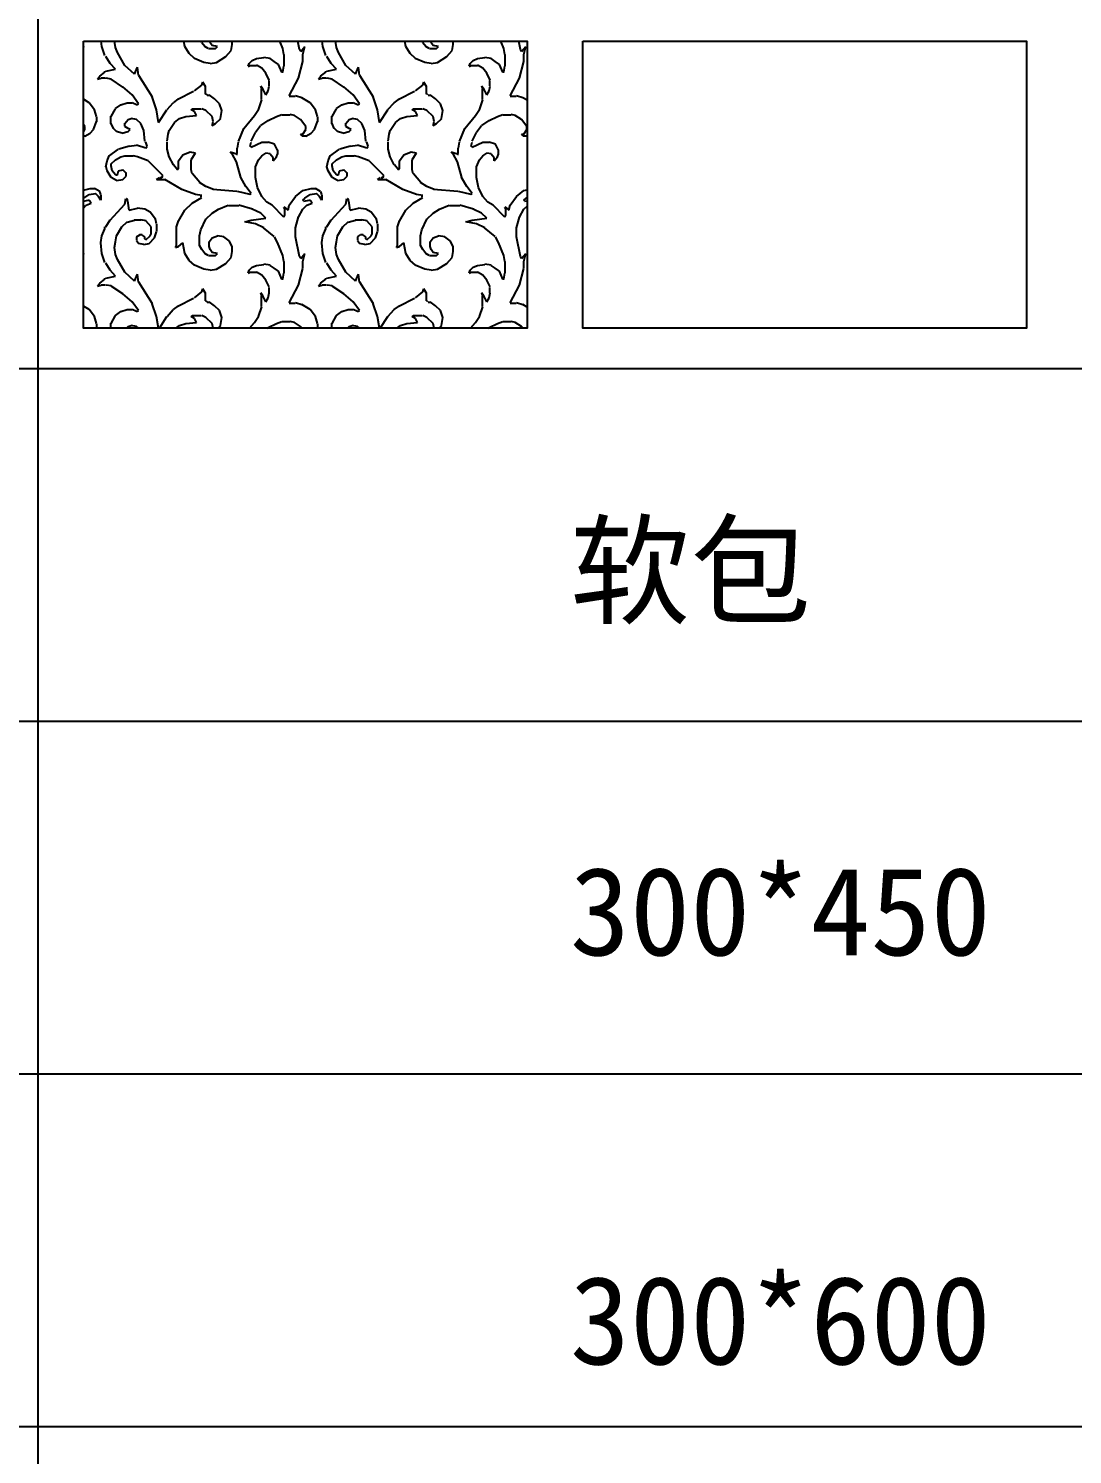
# Model space of a CAD drawing. Header units: millimetres. Extents: x -108685 to 756730, y -311791 to -113.
# Drawn here: x -41428 to -39066, y -246313 to -243086 of the extents above; entities that cross this region are included whole.
import ezdxf

# ---------------------------------------------------------------- set-up
doc = ezdxf.new("R2010")
doc.units = ezdxf.units.MM
doc.layers.add('JJ4-【节点填充】Hatch', color=250, linetype='Continuous')
doc.layers.add('XX9-【标注引线】Dim', color=44, linetype='Continuous')
doc.styles.add('黑体', font='simhei.ttf')

msp = doc.modelspace()

# ---------------------------------------------------------------- hatches: boundary and pattern name
at = {"layer": 'JJ4-【节点填充】Hatch'}
h = msp.add_hatch(dxfattribs=at)
h.set_pattern_fill('YPSGT-壁纸3', color=256, scale=500, pattern_type=2)
h.set_pattern_definition([(36.83393, (-57267.944, -102753.95), (1999.999993, 1404.41177), [14.874, -3108.656]), (54.54754, (-57272.7, -102760.63), (500, 936.27451), [8.2098, -1715.8472]), (17.3327, (-57272.7, -102760.63), (1000, 468.13726), [7.4826, -1563.871]), (0, (-57264.7, -102757.7), (0, 468.1373), [9.804, -490.196]), (90, (-57256.04, -102745.03), (-500, 3e-14), [2.2292, -465.908]), (65.40448, (-57263.18, -102646.944), (499.999992, 936.274513), [17.1617, -3586.7906]), (81.324697, (-57265.56, -102662.55), (499.999993, 2808.82353), [15.7852, -3299.1012]), (95.54584, (-57263.182, -102687.07), (-499.999991, 4681.372551), [24.6368, -5149.09]), (109.5968, (-57256.04, -102707.13), (-500, 936.27451), [21.2966, -1469.4657]), (90, (-57256.04, -102631.34), (-500, 3e-14), [4.4585, -463.6788]), (79.90648, (-57710.8, -102575.61), (499.99997, 2340.68628), [13.5856, -2839.3935]), (46.93755, (-57744.135, -102611.277), (3000, 3276.960782), [48.819, -5077.1695]), (58.60338, (-57753.66, -102626.88), (1499.999992, 2340.686278), [18.2813, -3820.7904]), (121.39662, (-57744.135, -102724.97), (-1499.999997, 2340.686276), [18.2813, -3820.7904]), (131.670756, (-57732.23, -102738.34), (-499.999997, 468.13726), [17.906, -3742.3453]), (11.753334, (-57753.66, -102742.8), (1999.999998, 468.137253), [21.8875, -4574.4817]), (169.39391, (-57741.75, -102760.635), (-1999.999997, 468.13727), [12.1117, -2531.3411]), (145.747997, (-57715.563, -102778.47), (-1999.999992, 1404.411774), [31.6857, -6622.3175]), (140.231282, (-57694.135, -102796.302), (-500.000012, 468.137237), [27.8788, -5826.6715]), (125.45246, (-57679.85, -102816.37), (-500, 468.13726), [24.6294, -1699.4276]), (25.08604, (-57684.61, -102818.6), (500, 468.13726), [5.2579, -1098.8945]), (154.91395, (-57684.61, -102818.6), (-500, 468.13724), [10.5157, -1093.6366]), (0, (-57705.86, -102814.07), (0, 468.1373), [11.0294, -488.9705]), (17.3327, (-57720.33, -102818.6), (1000, 468.13726), [14.9653, -1556.3884]), (36.83393, (-57732.23, -102827.51), (1999.999993, 1404.41177), [14.874, -3108.656]), (61.89638, (-57741.75, -102845.35), (499.99997, 468.13727), [20.2175, -1041.2013]), (90, (-57742.63, -102861.86), (-500, 3e-14), [17.1569, -450.9803]), (113.13339, (-57736.99, -102872.1), (-500, 936.27451), [12.1207, -2533.2303]), (136.885, (-57729.85, -102878.8), (-1e-05, -468.13724), [9.785, -675.1621]), (159.46858, (-57717.94, -102883.24), (-1500, 468.137263), [12.7122, -2656.8588]), (17.3327, (-57717.94, -102883.24), (1000, 468.13726), [14.9653, -1556.3884]), (43.115, (-57703.66, -102878.8), (1e-06, 468.13725), [6.5233, -678.4238]), (154.91395, (-57698.9, -102874.33), (-500, 468.13724), [5.2579, -1098.8945]), (148.02829, (-57703.66, -102872.1), (-500.00001, 468.13725), [8.4201, -1759.8021]), (90, (-57710.77, -102866.76), (-500, 3e-14), [6.1274, -462.0098]), (51.30363, (-57710.8, -102860.95), (1000, 1404.41176), [11.425, -2387.8331]), (17.3327, (-57703.66, -102852.03), (1000, 468.13726), [7.4826, -1563.871]), (169.39391, (-57684.61, -102852.03), (-1999.999997, 468.13727), [12.1117, -2531.3411]), (136.885, (-57675.1, -102860.95), (-1e-05, -468.13724), [13.0466, -671.9004]), (114.59552, (-57667.944, -102876.555), (-1000.000007, 2340.68627), [17.1617, -3586.7906]), (95.54584, (-57665.563, -102901.076), (-499.999991, 4681.372551), [24.6368, -5149.09]), (81.324697, (-57615.56, -102901.076), (499.999993, 2808.82353), [15.7852, -3299.1012]), (75.04991, (-57613.18, -102885.47), (499.99998, 1404.41177), [9.2293, -1928.9244]), (56.275333, (-57610.8, -102876.555), (1500.000002, 2340.686274), [21.4422, -4481.419]), (36.83393, (-57598.9, -102858.72), (1999.999993, 1404.41177), [14.874, -3108.656]), (17.3327, (-57586.99, -102849.8), (1000, 468.13726), [14.9653, -1556.3884]), (5.348865, (-57572.706, -102845.345), (4499.999998, 468.137257), [23.9137, -4997.9537]), (118.10362, (-57548.9, -102843.12), (-500, 468.13726), [10.1087, -1051.31]), (148.02829, (-57553.66, -102834.2), (-1000, 468.13726), [8.4201, -1759.8021]), (43.115, (-57560.8, -102829.74), (1e-06, 468.13725), [3.2617, -681.6854]), (0, (-57558.8, -102827.55), (0, 468.1373), [20.8333, -479.1666]), (154.91395, (-57527.47, -102831.97), (-500, 468.13724), [10.5157, -1093.6366]), (136.885, (-57513.18, -102845.35), (-1e-05, -468.13724), [19.5699, -665.3771]), (102.057876, (-57510.8, -102856.49), (-499.99998, 1872.549026), [11.3976, -2382.0961]), (75.04991, (-57513.18, -102865.41), (499.99998, 1404.41177), [9.2293, -1928.9244]), (31.97171, (-57513.18, -102865.41), (500, 468.13725), [8.4201, -1759.8021]), (43.115, (-57506.04, -102860.95), (1e-06, 468.13725), [16.3083, -668.6388]), (82.39553, (-57494.135, -102849.804), (499.999977, 3276.960787), [17.992, -3760.3355]), (106.970134, (-57491.754, -102831.97), (-499.999977, 1872.549026), [16.315, -3409.8304]), (136.885, (-57496.5, -102816.37), (-1e-05, -468.13724), [16.3083, -668.6388]), (143.16607, (-57508.42, -102805.22), (-500, 468.13725), [14.874, -3108.656]), (0, (-57524.5, -102796.9), (0, 468.1373), [4.902, -495.098]), (136.885, (-57525.1, -102796.3), (-1e-05, -468.13724), [3.2617, -681.6854]), (90, (-57528.17, -102794.46), (-500, 3e-14), [15.9314, -452.2058]), (122.65328, (-57527.47, -102778.47), (-499.99999, 936.274515), [13.2385, -2766.8356]), (70.4032, (-57536.99, -102774.01), (500, 936.2745), [7.0989, -1483.6635]), (38.747775, (-57553.66, -102787.386), (500.000003, 468.137255), [21.37, -4466.3342]), (26.535085, (-57589.373, -102805.22), (6500.0000047, 3276.9607786), [39.9194, -8343.144]), (36.83393, (-57601.28, -102814.14), (1999.999993, 1404.41177), [14.874, -3108.656]), (47.526445, (-57615.563, -102829.74), (499.999977, 468.137279), [21.1562, -4421.6438]), (56.684305, (-57634.61, -102858.72), (1500.0000006, 2340.6862734), [34.6792, -7247.9555]), (99.331305, (-57634.61, -102858.72), (-500.000034, 3276.960777), [29.3685, -6138.027]), (108.192318, (-57639.373, -102829.74), (-1500.00001, 4681.372545), [30.5047, -6375.49]), (122.257172, (-57648.897, -102800.76), (-5000, 7958.3333194), [57.9936, -12120.668]), (97.60447, (-57679.85, -102751.72), (-499.999996, 3276.960785), [17.992, -3760.3355]), (65.40448, (-57689.37, -102749.49), (499.999992, 936.274513), [17.1617, -3586.7906]), (136.885, (-57689.37, -102749.5), (-1e-05, -468.13724), [29.3549, -655.5921]), (119.90367, (-57710.8, -102729.426), (-499.999995, 936.274513), [33.4307, -6987.023]), (113.13339, (-57727.47, -102700.45), (-500.000014, 1404.41176), [12.1207, -2533.2303]), (98.675303, (-57732.23, -102689.3), (-499.999998, 2808.823528), [15.7852, -3299.1012]), (79.90648, (-57734.61, -102673.695), (499.99997, 2340.68628), [13.5856, -2839.3935]), (79.90648, (-57732.23, -102660.32), (499.99997, 2340.68628), [13.5856, -2839.3935]), (59.316452, (-57729.85, -102646.944), (1999.999992, 3276.96079), [23.3291, -4875.7883]), (43.115, (-57717.94, -102626.88), (1e-06, 468.13725), [16.3083, -668.6388]), (14.97636, (-57706.04, -102615.735), (1999.999994, 468.13727), [17.2527, -3605.8137]), (0, (-57689.93, -102610.63), (0, 468.1373), [15.9314, -484.0686]), (169.39391, (-57663.18, -102613.51), (-1999.999997, 468.13727), [12.1117, -2531.3411]), (131.670756, (-57651.28, -102626.88), (-2000.000006, 2340.686266), [17.906, -3742.3453]), (90, (-57651.3, -102642.5), (-500, 3e-14), [15.6046, -452.5326]), (61.89638, (-57653.66, -102646.94), (499.99997, 468.13727), [5.0544, -1056.3645]), (43.115, (-57663.18, -102655.86), (1e-06, 468.13725), [13.0466, -671.9004]), (136.885, (-57663.18, -102655.86), (-1e-05, -468.13724), [3.2617, -681.6854]), (90, (-57665.56, -102653.63), (-500, 3e-14), [4.4585, -463.6788]), (148.02829, (-57665.56, -102649.17), (-1000, 468.13726), [8.4201, -1759.8021]), (0, (-57677.7, -102643.7), (0, 468.1373), [6.1274, -493.8725]), (31.97171, (-57684.61, -102649.17), (999.99999, 468.13727), [8.4201, -1759.8021]), (90, (-57683.8, -102657.2), (-500, 3e-14), [7.353, -460.7843]), (125.45246, (-57679.85, -102664.78), (-500, 468.13726), [8.2098, -1715.8472]), (169.39391, (-57667.94, -102667.01), (-1999.999997, 468.13727), [12.1117, -2531.3411]), (10.60609, (-57667.94, -102667.01), (2000, 468.137254), [12.1117, -2531.3411]), (48.329243, (-57656.04, -102664.78), (2000, 2340.686272), [17.906, -3742.3453]), (70.4032, (-57644.13, -102651.4), (500, 936.2745), [14.1977, -1476.5646]), (90, (-57638.46, -102637.6), (-500, 3e-14), [17.1569, -450.9803]), (102.057876, (-57639.37, -102620.19), (-499.99998, 1872.549026), [11.3976, -2382.0961]), (127.340083, (-57641.754, -102609.05), (-1000.000028, 1404.411746), [19.6272, -4102.0802]), (150.67426, (-57653.66, -102593.44), (-999.999995, 468.13727), [13.6546, -2853.8133]), (172.381704, (-57665.563, -102586.755), (-3000, 468.13724), [16.8151, -3514.3536]), (13.17397, (-57701.28, -102588.98), (1500, 468.13725), [19.5625, -2034.4951]), (98.675303, (-57701.28, -102588.985), (-499.999998, 2808.823528), [15.7852, -3299.1012]), (102.057876, (-57703.66, -102573.38), (-499.99998, 1872.549026), [11.3976, -2382.0961]), (0, (-57708.3, -102562.84), (0, 468.1373), [1.2255, -498.7745]), (104.95009, (-57660.8, -102444.08), (-499.99999, 1404.41177), [9.2293, -1928.9244]), (61.89638, (-57663.18, -102448.54), (499.99997, 468.13727), [5.0544, -1056.3645]), (162.6673, (-57663.18, -102448.54), (-1000, 468.13726), [22.4479, -1548.9058]), (7.618295, (-57701.28, -102444.085), (3000, 468.137253), [16.8151, -3514.3536]), (15.689115, (-57725.087, -102450.773), (3499.99999, 936.274549), [24.7309, -5168.762]), (36.062613, (-57746.516, -102466.377), (2500.000002, 1872.549019), [26.5082, -5540.2205]), (66.86661, (-57751.28, -102477.52), (499.99998, 936.274515), [12.1207, -2533.2303]), (79.90648, (-57753.66, -102490.9), (499.99997, 2340.68628), [13.5856, -2839.3935]), (104.95009, (-57751.28, -102499.82), (-499.99999, 1404.41177), [9.2293, -1928.9244]), (121.39662, (-57741.754, -102515.42), (-1499.999997, 2340.686276), [18.2813, -3820.7904]), (150.67426, (-57729.85, -102522.11), (-999.999995, 468.13727), [13.6546, -2853.8133]), (8.869235, (-57729.85, -102522.11), (2500, 468.137255), [14.4586, -3021.8471]), (43.115, (-57715.56, -102519.88), (1e-06, 468.13725), [9.785, -675.1621]), (90, (-57708.3, -102512.6), (-500, 3e-14), [8.5784, -459.5588]), (136.885, (-57708.42, -102504.27), (-1e-05, -468.13724), [9.785, -675.1621]), (13.17397, (-57725.09, -102499.82), (1500, 468.13725), [9.7812, -2044.2763]), (75.04991, (-57727.47, -102508.73), (499.99998, 1404.41177), [9.2293, -1928.9244]), (0, (-57732.23, -102508.73), (0, 468.1373), [4.7619, -495.238]), (128.69637, (-57732.23, -102508.73), (-500, 468.137256), [11.425, -2387.8331]), (102.057876, (-57739.37, -102499.82), (-499.99998, 1872.549026), [11.3976, -2382.0961]), (90, (-57741.75, -102488.67), (-500, 3e-14), [4.4585, -463.6788]), (43.115, (-57741.75, -102484.2), (1e-06, 468.13725), [13.0466, -671.9004]), (29.32574, (-57732.23, -102475.294), (999.999986, 468.13728), [13.6546, -2853.8133]), (13.17397, (-57720.33, -102468.61), (1500, 468.13725), [9.7812, -2044.2763]), (0, (-57710.77, -102466.03), (0, 468.1373), [18.3824, -481.6176]), (166.82603, (-57682.23, -102468.61), (-1500, 468.13724), [9.7812, -2044.2763]), (159.46858, (-57658.42, -102477.52), (-1500, 468.137263), [25.4245, -2644.1466]), (134.909865, (-57625.087, -102510.962), (-6499.9999883, 6553.9215492), [47.2148, -9867.89]), (61.89638, (-57627.47, -102515.42), (499.99997, 468.13727), [5.0544, -1056.3645]), (0, (-57631.1, -102515.05), (0, 468.1373), [3.6765, -496.3235]), (31.97171, (-57639.37, -102519.88), (999.99999, 468.13727), [8.4201, -1759.8021]), (0, (-57638.46, -102519.95), (0, 468.1373), [17.1569, -482.8431]), (149.66504, (-57582.23, -102542.17), (-1500.000007, 936.274501), [44.1383, -4590.3856]), (160.195768, (-57551.278, -102553.317), (-2500.000003, 936.2744946), [32.8981, -6875.706]), (171.130764, (-57536.99, -102555.55), (-2500, 468.137254), [14.4586, -3021.8471]), (90, (-57537.97, -102559.16), (-500, 3e-14), [3.6765, -464.4608]), (31.97171, (-57558.42, -102573.38), (999.99999, 468.13727), [25.2603, -1742.9619]), (43.115, (-57575.1, -102589), (1e-06, 468.13725), [22.8316, -662.1155]), (59.77579, (-57589.373, -102613.506), (500.000001, 936.274511), [28.3793, -5931.2725]), (70.4032, (-57594.13, -102626.88), (500, 936.2745), [14.1977, -1476.5646]), (90, (-57594.13, -102669.24), (-500, 3e-14), [42.3553, -425.782]), (61.89638, (-57596.52, -102673.7), (499.99997, 468.13727), [5.0544, -1056.3645]), (17.3327, (-57596.52, -102673.7), (1000, 468.13726), [7.4826, -1563.871]), (43.115, (-57589.37, -102671.47), (1e-06, 468.13725), [13.0466, -671.9004]), (100.98967, (-57575.087, -102687.07), (-499.999997, 2808.823532), [24.9796, -5220.728]), (121.39662, (-57565.563, -102702.675), (-1499.999997, 2340.686276), [18.2813, -3820.7904]), (136.885, (-57553.66, -102713.82), (-1e-05, -468.13724), [16.3083, -668.6388]), (157.40673, (-57532.23, -102722.74), (-3499.999985, 1404.411803), [23.2098, -4850.848]), (171.130764, (-57517.944, -102724.97), (-2500, 468.137254), [14.4586, -3021.8471]), (8.869235, (-57517.944, -102724.97), (2500, 468.137255), [14.4586, -3021.8471]), (31.97171, (-57503.66, -102722.74), (999.99999, 468.13727), [25.2603, -1742.9619]), (48.329243, (-57482.23, -102709.36), (499.999975, 468.137278), [17.906, -3742.3453]), (79.90648, (-57470.325, -102695.99), (499.99997, 2340.68628), [13.5856, -2839.3935]), (90, (-57467.94, -102682.6), (-500, 3e-14), [11.1461, -456.9911]), (118.10362, (-57467.94, -102671.47), (-500, 468.13726), [15.1631, -1046.2557]), (143.16607, (-57475.09, -102658.09), (-500, 468.13725), [14.874, -3108.656]), (171.130764, (-57486.99, -102649.17), (-2500, 468.137254), [14.4586, -3021.8471]), (20.53142, (-57513.18, -102651.4), (1499.99999, 468.13729), [12.7122, -2656.8589]), (51.30363, (-57520.33, -102660.32), (1000, 1404.41176), [11.425, -2387.8331]), (90, (-57520.33, -102671.47), (-500, 3e-14), [11.1461, -456.9911]), (109.5968, (-57517.94, -102678.15), (-500, 936.27451), [7.0989, -1483.6634]), (125.45246, (-57513.18, -102684.84), (-500, 468.13726), [8.2098, -1715.8472]), (169.39391, (-57501.28, -102687.07), (-1999.999997, 468.13727), [12.1117, -2531.3411]), (43.115, (-57506.04, -102691.53), (1e-06, 468.13725), [6.5233, -678.4238]), (0, (-57522.04, -102691.5), (0, 468.1373), [15.9314, -484.0686]), (148.02829, (-57522.7, -102691.53), (-500.00001, 468.13725), [8.4201, -1759.8021]), (128.69637, (-57529.85, -102687.07), (-500, 468.137256), [11.425, -2387.8331]), (118.10362, (-57537, -102678.15), (-500, 468.13726), [10.1087, -1051.31]), (90, (-57541.75, -102669.24), (-500, 3e-14), [22.2922, -445.845]), (79.90648, (-57541.75, -102646.944), (499.99997, 2340.68628), [13.5856, -2839.3935]), (64.10421, (-57539.373, -102633.57), (500.000001, 936.274508), [27.2585, -5697.0275]), (43.115, (-57527.47, -102609.05), (1e-06, 468.13725), [19.5699, -665.3772]), (31.97171, (-57513.18, -102595.67), (500, 468.13725), [16.8402, -1751.382]), (22.59327, (-57498.897, -102586.755), (1000, 468.137255), [23.2098, -4850.848]), (0, (-57476.7, -102578.77), (0, 468.1373), [23.2843, -476.7156]), (163.92913, (-57422.706, -102586.755), (-1499.999997, 468.137259), [32.2112, -6732.139]), (154.91395, (-57403.66, -102595.67), (-500, 468.13724), [21.0315, -1083.1209]), (136.885, (-57391.75, -102606.82), (-1e-05, -468.13724), [16.3083, -668.6388]), (7.618295, (-57425.09, -102611.28), (3000, 468.137253), [33.6302, -3497.5385]), (17.3327, (-57439.37, -102615.74), (1000, 468.13726), [14.9653, -1556.3884]), (169.39391, (-57415.56, -102620.19), (-1999.999997, 468.13727), [24.2234, -2519.2295]), (154.91395, (-57396.52, -102629.11), (-500, 468.13724), [21.0315, -1083.1209]), (139.880934, (-57372.706, -102649.174), (-4499.9999535, 3745.098081), [31.1355, -6507.316]), (118.10362, (-57365.56, -102662.55), (-500, 468.13726), [15.1631, -1046.2557]), (112.332534, (-57353.66, -102691.53), (-999.999971, 2340.686286), [31.3299, -6547.938]), (100.09352, (-57351.28, -102704.904), (-499.999986, 2340.686275), [13.5856, -2839.3935]), (90, (-57350.47, -102730.73), (-500, 3e-14), [25.7353, -442.402]), (79.90648, (-57353.66, -102745.03), (499.99997, 2340.68628), [13.5856, -2839.3935]), (0, (-57356.6, -102744.2), (0, 468.1373), [3.6765, -496.3235]), (111.827264, (-57356.04, -102745.03), (-499.999987, 1404.411768), [19.211, -4015.1116]), (144.92324, (-57363.18, -102727.2), (-1499.99999, 936.274525), [11.6373, -2432.2064]), (144.92324, (-57372.71, -102720.51), (-1499.99999, 936.274525), [11.6373, -2432.2064]), (171.130764, (-57382.23, -102713.82), (-2500, 468.137254), [14.4586, -3021.8471]), (7.618295, (-57413.18, -102713.82), (3000, 468.137253), [16.8151, -3514.3536]), (25.08604, (-57422.7, -102718.28), (500, 468.13726), [10.5157, -1093.6366]), (43.115, (-57429.85, -102724.97), (1e-06, 468.13725), [9.785, -675.1621]), (70.4032, (-57432.23, -102731.65), (500, 936.2745), [7.0989, -1483.6635]), (25.08604, (-57432.23, -102731.65), (500, 468.13726), [5.2579, -1098.8945]), (0, (-57427.7, -102729.5), (0, 468.1373), [14.7059, -485.2941]), (150.67426, (-57401.28, -102736.11), (-999.999995, 468.13727), [13.6546, -2853.8133]), (130.51224, (-57391.754, -102747.26), (-499.999996, 468.13726), [14.6608, -3064.1071]), (114.59552, (-57384.61, -102762.864), (-1000.000007, 2340.68627), [17.1617, -3586.7906]), (90, (-57384.8, -102776.1), (-500, 3e-14), [12.2549, -455.8823]), (77.94212, (-57386.99, -102787.39), (499.999993, 1872.54902), [11.3976, -2382.0961]), (61.89638, (-57391.75, -102796.3), (499.99997, 468.13727), [10.1088, -1051.31]), (118.10362, (-57391.75, -102796.3), (-500, 468.13726), [15.1631, -1046.2557]), (125.45246, (-57398.9, -102782.93), (-500.00001, 936.2745), [8.2098, -1715.8472]), (109.5968, (-57401.28, -102782.93), (-500, 936.27451), [7.0989, -1483.6634]), (90, (-57401.94, -102806.7), (-500, 3e-14), [23.2843, -444.8529]), (72.23356, (-57408.42, -102829.74), (1000.000002, 3276.960783), [23.4087, -4892.4075]), (54.54754, (-57417.94, -102843.12), (499.99998, 468.13727), [16.4196, -1707.6373]), (50.593927, (-57441.754, -102872.096), (3499.9999494, 4213.2352815), [37.5064, -7838.836]), (67.667465, (-57453.66, -102901.076), (1500.000003, 3745.098038), [31.3299, -6547.938]), (64.60656, (-57425.087, -102901.076), (1500.000005, 3276.960781), [22.2087, -4641.6257]), (52.659917, (-57415.563, -102881.013), (1499.99997, 1872.549045), [19.6272, -4102.0802]), (33.77332, (-57403.66, -102865.41), (1499.999994, 936.274516), [20.0503, -4190.5093]), (25.08604, (-57387, -102854.26), (500, 468.13726), [21.0315, -1083.1209]), (20.53142, (-57367.94, -102845.345), (1499.99999, 468.13729), [12.7122, -2656.8589]), (0, (-57355.37, -102841.03), (0, 468.1373), [18.3824, -481.6176]), (166.82603, (-57327.47, -102843.12), (-1500, 468.13724), [9.7812, -2044.2763]), (148.02829, (-57313.18, -102852.03), (-1000, 468.13726), [16.8402, -1751.382]), (127.340083, (-57301.28, -102867.64), (-1499.999996, 1872.549026), [19.6272, -4102.0802]), (90, (-57301.3, -102874.33), (-500, 3e-14), [6.6877, -461.4495]), (57.34672, (-57308.42, -102885.47), (1000, 1404.411764), [13.2385, -2766.8356]), (0, (-57313.2, -102885.47), (0, 468.1373), [4.7619, -495.238]), (136.885, (-57308.42, -102889.93), (-1e-05, -468.13724), [6.5233, -678.4237]), (0, (-57308.8, -102888.8), (0, 468.1373), [8.5784, -491.4216]), (29.32574, (-57301.28, -102889.93), (1500, 936.27451), [13.6546, -2853.8133]), (51.30363, (-57289.37, -102883.24), (500, 468.13725), [11.425, -2387.8331]), (68.172735, (-57282.23, -102874.325), (499.999998, 1404.411765), [19.211, -4015.1116]), (90, (-57274.5, -102856.96), (-500, 3e-14), [11.0294, -457.1078]), (106.970134, (-57275.09, -102845.345), (-499.999977, 1872.549026), [16.315, -3409.8304]), (127.340083, (-57279.85, -102829.74), (-1499.999996, 1872.549026), [19.6272, -4102.0802]), (149.66504, (-57291.754, -102814.136), (-1500.000007, 936.274501), [22.0692, -4612.4547]), (162.6673, (-57310.8, -102802.99), (-1000, 468.13726), [14.9653, -1556.3884]), (0, (-57339.44, -102799.36), (0, 468.1373), [13.4804, -486.5196]), (61.89638, (-57339.37, -102798.53), (499.99997, 468.13727), [45.4894, -1015.9294]), (75.893195, (-57317.944, -102758.406), (1500.000003, 6085.7842913), [39.0752, -8166.7195]), (90, (-57308.4, -102720.5), (-500, 3e-14), [15.6046, -452.5326]), (75.04991, (-57308.42, -102704.9), (499.99998, 1404.41177), [18.4586, -1919.6951]), (49.48776, (-57313.18, -102698.22), (499.999987, 468.137267), [14.6608, -3064.1071]), (118.10362, (-57313.18, -102698.22), (-500, 468.13726), [5.0544, -1056.3644]), (102.057876, (-57315.56, -102693.76), (-499.99998, 1872.549026), [45.5904, -2347.9034]), (90, (-57324.74, -102649.85), (-500, 3e-14), [20.8333, -447.3039]), (73.759694, (-57325.087, -102629.11), (999.999972, 3276.960794), [25.5406, -5337.989]), (61.89638, (-57317.94, -102604.6), (499.99997, 468.13727), [20.2175, -1041.2013]), (43.115, (-57308.42, -102586.76), (1e-06, 468.13725), [13.0466, -671.9004]), (20.53142, (-57298.9, -102577.84), (1499.99999, 468.13729), [12.7122, -2656.8589]), (118.10362, (-57287, -102573.38), (-500, 468.13726), [5.0544, -1056.3644]), (154.91395, (-57289.37, -102568.92), (-500, 468.13724), [5.2579, -1098.8945]), (10.60609, (-57306.04, -102568.92), (2000, 468.137254), [12.1117, -2531.3411]), (136.885, (-57306.04, -102568.92), (-1e-05, -468.13724), [3.2617, -681.6854]), (43.115, (-57308.42, -102566.7), (1e-06, 468.13725), [6.5233, -678.4238]), (36.83393, (-57303.66, -102562.234), (1999.999993, 1404.41177), [14.874, -3108.656]), (8.869235, (-57291.75, -102553.32), (2500, 468.137255), [14.4586, -3021.8471]), (136.885, (-57270.33, -102557.78), (-1e-05, -468.13724), [9.785, -675.1621]), (118.10362, (-57265.56, -102566.7), (-500, 468.13726), [10.1087, -1051.31]), (90, (-57264.7, -102566.5), (-500, 3e-14), [12.2549, -455.8823]), (109.5968, (-57265.56, -102553.32), (-500, 936.27451), [7.0989, -1483.6634]), (150.67426, (-57267.944, -102546.63), (-999.999995, 468.13727), [13.6546, -2853.8133]), (0, (-57289.37, -102539.94), (0, 468.1373), [9.5238, -490.4762]), (13.17397, (-57308.42, -102544.4), (1500, 468.13725), [19.5625, -2034.4951]), (38.747775, (-57325.087, -102557.775), (500.000003, 468.137255), [21.37, -4466.3342]), (54.54754, (-57339.37, -102577.84), (499.99998, 468.13727), [24.6294, -1699.4276]), (77.94212, (-57341.75, -102588.98), (499.999993, 1872.54902), [11.3976, -2382.0961]), (136.885, (-57341.75, -102589), (-1e-05, -468.13724), [6.5233, -678.4237]), (154.91395, (-57346.52, -102584.53), (-500, 468.13724), [5.2579, -1098.8945]), (118.10362, (-57348.9, -102586.76), (-500, 468.13726), [5.0544, -1056.3644]), (90, (-57348.9, -102600.13), (-500, 3e-14), [13.3753, -454.7619]), (61.89638, (-57351.28, -102604.6), (499.99997, 468.13727), [5.0544, -1056.3645]), (134.393718, (-57351.278, -102604.59), (-5000.000002, 5149.509762), [37.4372, -7824.3665]), (150.67426, (-57377.47, -102577.84), (-999.999995, 468.13727), [13.6546, -2853.8133]), (131.670756, (-57389.37, -102571.15), (-499.999997, 468.13726), [17.906, -3742.3453]), (115.39344, (-57401.28, -102557.775), (-499.999997, 936.274511), [22.2087, -4641.6257]), (102.057876, (-57410.8, -102537.71), (-499.99998, 1872.549026), [22.7952, -2370.6985]), (90, (-57415.56, -102515.4), (-500, 3e-14), [24.5215, -443.6157]), (65.40448, (-57415.563, -102490.9), (499.999992, 936.274513), [17.1617, -3586.7906]), (51.30363, (-57408.42, -102475.29), (500, 468.13725), [11.425, -2387.8331]), (35.07676, (-57401.28, -102466.38), (500, 468.137257), [11.6373, -2432.2064]), (166.82603, (-57382.23, -102461.92), (-1500, 468.13724), [9.7812, -2044.2763]), (128.69637, (-57375.09, -102470.84), (-500, 468.137256), [11.425, -2387.8331]), (90, (-57375.1, -102477.5), (-500, 3e-14), [6.6877, -461.4495]), (51.30363, (-57375.09, -102477.52), (1000, 1404.41176), [11.425, -2387.8331]), (70.4032, (-57367.94, -102468.6), (500, 936.2745), [7.0989, -1483.6635]), (90, (-57365.2, -102462.35), (-500, 3e-14), [9.804, -458.3333]), (118.10362, (-57365.56, -102453), (-500, 468.13726), [15.1631, -1046.2557]), (162.6673, (-57372.7, -102439.63), (-1000, 468.13726), [14.9653, -1556.3884]), (0, (-57401.3, -102435.17), (0, 468.1373), [14.2857, -485.7142]), (25.08604, (-57425.09, -102446.31), (500, 468.13726), [26.2893, -1077.863]), (136.885, (-57425.1, -102446.3), (-1e-05, -468.13724), [3.2617, -681.6854]), (75.04991, (-57427.47, -102444.08), (499.99998, 1404.41177), [9.2293, -1928.9244]), (79.90648, (-57456.04, -102448.54), (499.99997, 2340.68628), [13.5856, -2839.3935]), (90, (-57457.1, -102461.13), (-500, 3e-14), [12.2549, -455.8823]), (0, (-57458.4, -102461.9), (0, 468.1373), [2.381, -497.619]), (162.6673, (-57458.42, -102461.92), (-1000, 468.13726), [7.4826, -1563.871]), (162.6673, (-57465.56, -102459.69), (-1000, 468.13726), [7.4826, -1563.871]), (136.885, (-57467.94, -102461.92), (-1e-05, -468.13724), [6.5233, -678.4237]), (118.10362, (-57458.42, -102479.75), (-500, 468.13726), [20.2175, -1041.2013]), (104.95009, (-57448.9, -102515.42), (-499.99999, 1404.41177), [36.9172, -1901.2365]), (120.683547, (-57436.99, -102535.483), (-1999.99996, 3276.96081), [23.3291, -4875.7883]), (127.340083, (-57425.087, -102551.09), (-1499.999996, 1872.549026), [19.6272, -4102.0802]), (43.115, (-57427.47, -102553.3), (1e-06, 468.13725), [3.2617, -681.6854]), (166.82603, (-57427.47, -102553.32), (-1500, 468.13724), [29.3437, -2024.7138]), (175.345519, (-57456.04, -102546.63), (-5999.9999863, 468.137354), [54.9431, -11483.107]), (158.136357, (-57510.8, -102542.17), (-1000.000012, 468.13723), [17.9584, -3753.2977]), (148.02829, (-57527.47, -102535.48), (-1000, 468.13726), [16.8402, -1751.382]), (129.716938, (-57541.754, -102526.566), (-1499.999988, 1872.549029), [26.0826, -5451.266]), (104.95009, (-57558.42, -102506.5), (-499.99999, 1404.41177), [9.2293, -1928.9244]), (90, (-57561.26, -102496.66), (-500, 3e-14), [20.8333, -447.3039]), (58.60338, (-57560.8, -102475.294), (1499.999992, 2340.686278), [18.2813, -3820.7904]), (169.39391, (-57551.28, -102459.69), (-1999.999997, 468.13727), [12.1117, -2531.3411]), (21.86364, (-57579.85, -102464.15), (2499.999986, 936.274543), [17.9584, -3753.2977]), (54.54754, (-57589.37, -102477.52), (500, 936.27451), [16.4196, -1707.6373]), (90, (-57589.37, -102495.36), (-500, 3e-14), [17.8338, -450.3034]), (43.115, (-57591.75, -102497.6), (1e-06, 468.13725), [3.2617, -681.6854]), (130.51224, (-57591.754, -102497.59), (-1499.999995, 1872.549024), [14.6608, -3064.1071]), (118.10362, (-57601.28, -102486.44), (-500, 468.13726), [20.2175, -1041.2013]), (104.95009, (-57610.8, -102468.61), (-499.99999, 1404.41177), [18.4586, -1919.6951]), (90, (-57615.56, -102450.77), (-500, 3e-14), [15.6046, -452.5326]), (90, (-57664.2, -102435.4), (-500, 3e-14), [1.2255, -466.9117])])
h.paths.add_polyline_path([(-41303.9, -243115.2), (-40300.1, -243115.2), (-40300.1, -243764.4), (-41303.9, -243764.4)])

# ---------------------------------------------------------------- linework, layer by layer
for points in [[(-41303.9, -243115.2), (-40300.1, -243115.2), (-40300.1, -243764.4), (-41303.9, -243764.4)], [(-40173.6, -243115.2), (-39169.9, -243115.2), (-39169.9, -243764.4), (-40173.6, -243764.4)]]:
    msp.add_lwpolyline(points, close=True)
at = {"layer": 'XX9-【标注引线】Dim'}
for p, q in [((-41406.7, -227097.5), (-41406.7, -249441.5)), ((-44622, -243855.5), (-34231.9, -243855.5)), ((-44622, -244653.5), (-34231.9, -244653.5)), ((-44622, -245451.5), (-34231.9, -245451.5)), ((-44622, -246249.5), (-34231.9, -246249.5))]:
    msp.add_line(p, q, dxfattribs=at)

# ---------------------------------------------------------------- texts
at = {"layer": 'XX9-【标注引线】Dim', "style": '黑体'}
for s, p in [('软包', (-40203.1, -244412.9)), ('300*450', (-40203.1, -245183.6)), ('300*600', (-40203.1, -246109.2))]:
    msp.add_text(s, height=200, dxfattribs=at).set_placement(p)

doc.saveas('drawing.dxf')
